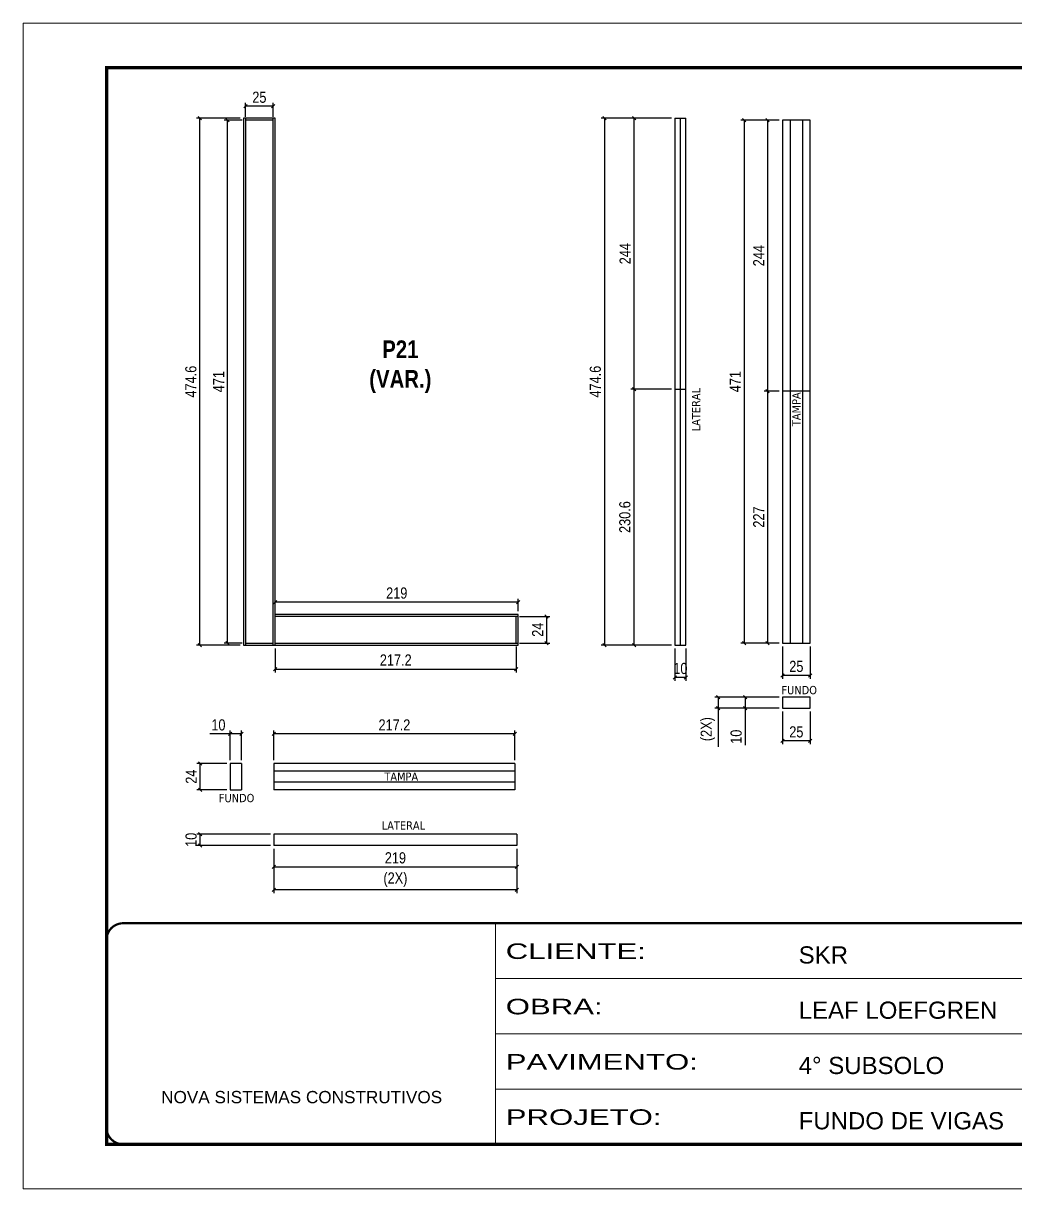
# Model space of a CAD drawing. Extents: x 1959 to 8212, y 239 to 4735.
# Drawn here: x 3557 to 4452, y 1388 to 2438 of the extents above; entities that cross this region are included whole.
import ezdxf

# ---------------------------------------------------------------- set-up
doc = ezdxf.new("R2010")
doc.units = 0
doc.linetypes.add('CONTINUO', pattern=[0])
doc.linetypes.add('DASHED', pattern=[0.75, 0.5, -0.25])
for name, color, linetype in [('COTA', 241, 'Continuous'), ('F-PILARES-S', 170, 'Continuous'), ('NOMENCLATURA', 7, 'Continuous'), ('Painéis', 200, 'Continuous'), ('SARR_2.2x10', 60, 'Continuous'), ('SARR_2.2x7', 40, 'Continuous'), ('texto', 7, 'Continuous')]:
    doc.layers.add(name, color=color, linetype=linetype)
doc.layers.add('Folhas', color=255, linetype='Continuous', lineweight=9)
doc.layers.add('SARRAFO DE PRESSAO', color=251, linetype='DASHED', lineweight=9)
doc.styles.add('ARIAL', font='arial.ttf')
doc.styles.add('COTA TECNICA', font='techl___.ttf', dxfattribs={"height": 10})
doc.styles.add('ROMANC', font='techb___.ttf', dxfattribs={"height": 2.5})
doc.styles.get("Standard").update_dxf_attribs({"font": 'arial.ttf'})
doc.styles.add('Tecnologia', font='')
doc.styles.get('Tecnologia').set_extended_font_data('Forgotten Futurist')
doc.dimstyles.new('PAINEL', dxfattribs={"dimtxt": 10, "dimasz": 3, "dimexe": 3, "dimexo": 3, "dimgap": 3, "dimtad": 1, "dimdec": 1, "dimzin": 12, "dimdsep": 46, "dimtxsty": 'COTA TECNICA', "dimblk1": 'OBLIQUE', "dimblk2": 'OBLIQUE', "dimsah": 1, "dimcen": 0.9, "dimclrd": 4, "dimclre": 4, "dimclrt": 240, "dimadec": 1, "dimazin": 3, "dimtfac": 1, "dimtdec": 1, "dimtmove": 0, "dimatfit": 3, "dimfxl": 1, "dimtolj": 1, "dimtzin": 12, "dimarcsym": 0})

# ---------------------------------------------------------------- blocks, each defined once
blk = doc.blocks.new('9999999999')
at = {"color": 30, "linetype": 'CONTINUO'}
for p, q in [((98564.6, 34230.2), (98564.6, 34429.4)), ((98564.6, 34379.6), (99584, 34379.6)), ((98564.6, 34329.8), (99488, 34329.8)), ((98564.6, 34280), (99488, 34280))]:
    blk.add_line(p, q, dxfattribs=at)
at = {"color": 30, "linetype": 'CONTINUO', "const_width": 2}
blk.add_lwpolyline([(99584, 34230.2), (99584, 34414.4, 0.414214), (99569, 34429.4), (98229, 34429.4, 0.414214), (98214, 34414.4), (98214, 34245.2, 0.414214), (98229, 34230.2), (99584, 34230.2)], format="xyb", dxfattribs=at)
at = {"layer": 'Folhas'}
blk.add_lwpolyline([(98139, 34190.2), (99624, 34190.2), (99624, 35240.2), (98139, 35240.2)], close=True, dxfattribs=at)
at = {"layer": 'Folhas', "color": 30, "const_width": 3}
blk.add_lwpolyline([(98214, 34230.2), (99584, 34230.2), (99584, 35200.2), (98214, 35200.2)], close=True, dxfattribs=at)
at = {"color": 7, "linetype": 'Continuous', "ltscale": 5, "style": 'ARIAL'}
for s, height, p in [('SKR', 15.48, (98837.7, 34393.1)), ('LEAF LOEFGREN', 15.483, (98837.7, 34343.3)), ('4° SUBSOLO', 15.48, (98837.7, 34293.5)), ('NOVA SISTEMAS CONSTRUTIVOS', 11.059, (98263.2, 34267.2)), ('FUNDO DE VIGAS', 15.483, (98837.7, 34243.7))]:
    blk.add_text(s, height=height, dxfattribs=at).set_placement(p)
at = {"layer": 'Folhas', "color": 7, "style": 'Tecnologia', "width": 1.5}
for s, p in [('CLIENTE:', (98573.7, 34397.2)), ('OBRA:', (98573.7, 34347.3)), ('PAVIMENTO:', (98573.7, 34297.5)), ('PROJETO:', (98573.7, 34247.7))]:
    blk.add_text(s, height=14, dxfattribs=at).set_placement(p)
blk = doc.blocks.new('_Oblique')
at = {"color": 0, "linetype": 'ByBlock', "lineweight": -2}
blk.add_line((-0.5, -0.5), (0.5, 0.5), dxfattribs=at)
blk = doc.blocks.new('*D381')
at = {"layer": 'COTA', "color": 4, "linetype": 'ByBlock', "lineweight": -2, "transparency": 16777216}
for p, q in [((3752.7, 2352.5), (3713.4, 2352.5)), ((3716.4, 1877.9), (3716.4, 2352.5)), ((3752.7, 1877.9), (3713.4, 1877.9))]:
    blk.add_line(p, q, dxfattribs=at)
at = {"layer": 'Defpoints', "color": 0, "linetype": 'ByBlock', "transparency": 16777216}
for p in [(3716.4, 2352.5), (3755.7, 2352.5), (3755.7, 1877.9)]:
    blk.add_point(p, dxfattribs=at)
at = {"layer": 'COTA', "color": 4, "linetype": 'ByBlock', "lineweight": -2, "transparency": 16777216, "xscale": 3, "yscale": 3, "zscale": 3}
for p, rotation in [((3716.4, 2352.5), 90), ((3716.4, 1877.9), 270)]:
    blk.add_blockref('_Oblique', p, dxfattribs=dict(at, rotation=rotation))
at = {"layer": 'COTA', "color": 240, "linetype": 'ByBlock', "transparency": 16777216, "insert": (3708.3, 2115.2), "char_height": 10, "attachment_point": 5, "rotation": 90, "style": 'COTA TECNICA'}
blk.add_mtext('\\A1;474.6', dxfattribs=at)
blk = doc.blocks.new('*D382')
at = {"layer": 'COTA', "color": 4, "linetype": 'ByBlock', "lineweight": -2, "transparency": 16777216}
for p, q in [((3754.5, 2350.7), (3738.3, 2350.7)), ((3741.3, 1879.7), (3741.3, 2350.7)), ((3754.5, 1879.7), (3738.3, 1879.7))]:
    blk.add_line(p, q, dxfattribs=at)
at = {"layer": 'Defpoints', "color": 0, "linetype": 'ByBlock', "transparency": 16777216}
for p in [(3741.3, 2350.7), (3757.5, 2350.7), (3757.5, 1879.7)]:
    blk.add_point(p, dxfattribs=at)
at = {"layer": 'COTA', "color": 4, "linetype": 'ByBlock', "lineweight": -2, "transparency": 16777216, "xscale": 3, "yscale": 3, "zscale": 3}
for p, rotation in [((3741.3, 2350.7), 90), ((3741.3, 1879.7), 270)]:
    blk.add_blockref('_Oblique', p, dxfattribs=dict(at, rotation=rotation))
at = {"layer": 'COTA', "color": 240, "linetype": 'ByBlock', "transparency": 16777216, "insert": (3733.3, 2115.2), "char_height": 10, "attachment_point": 5, "rotation": 90, "style": 'COTA TECNICA'}
blk.add_mtext('\\A1;471', dxfattribs=at)
blk = doc.blocks.new('*D383')
at = {"layer": 'COTA', "color": 4, "linetype": 'ByBlock', "lineweight": -2, "transparency": 16777216}
for p, q in [((3784.3, 1908.5), (3784.3, 1919.6)), ((4003.3, 1916.6), (3784.3, 1916.6)), ((4003.3, 1908.5), (4003.3, 1919.6))]:
    blk.add_line(p, q, dxfattribs=at)
at = {"layer": 'Defpoints', "color": 0, "linetype": 'ByBlock', "transparency": 16777216}
for p in [(3784.3, 1916.6), (3784.3, 1905.5), (4003.3, 1905.5)]:
    blk.add_point(p, dxfattribs=at)
at = {"layer": 'COTA', "color": 4, "linetype": 'ByBlock', "lineweight": -2, "transparency": 16777216, "xscale": 3, "yscale": 3, "zscale": 3, "rotation": 180}
blk.add_blockref('_Oblique', (3784.3, 1916.6), dxfattribs=at)
at = {"layer": 'COTA', "color": 4, "linetype": 'ByBlock', "lineweight": -2, "transparency": 16777216, "xscale": 3, "yscale": 3, "zscale": 3}
blk.add_blockref('_Oblique', (4003.3, 1916.6), dxfattribs=at)
at = {"layer": 'COTA', "color": 240, "linetype": 'ByBlock', "transparency": 16777216, "insert": (3893.8, 1924.7), "char_height": 10, "attachment_point": 5, "style": 'COTA TECNICA'}
blk.add_mtext('\\A1;219', dxfattribs=at)
blk = doc.blocks.new('*D384')
at = {"layer": 'COTA', "color": 4, "linetype": 'ByBlock', "lineweight": -2, "transparency": 16777216}
for p, q in [((3784.3, 1874.9), (3784.3, 1853.3)), ((4001.5, 1876.7), (4001.5, 1853.3)), ((3784.3, 1856.3), (4001.5, 1856.3))]:
    blk.add_line(p, q, dxfattribs=at)
at = {"layer": 'Defpoints', "color": 0, "linetype": 'ByBlock', "transparency": 16777216}
for p in [(4001.5, 1879.7), (3784.3, 1877.9), (4001.5, 1856.3)]:
    blk.add_point(p, dxfattribs=at)
at = {"layer": 'COTA', "color": 4, "linetype": 'ByBlock', "lineweight": -2, "transparency": 16777216, "xscale": 3, "yscale": 3, "zscale": 3, "rotation": 180}
blk.add_blockref('_Oblique', (3784.3, 1856.3), dxfattribs=at)
at = {"layer": 'COTA', "color": 4, "linetype": 'ByBlock', "lineweight": -2, "transparency": 16777216, "xscale": 3, "yscale": 3, "zscale": 3}
blk.add_blockref('_Oblique', (4001.5, 1856.3), dxfattribs=at)
at = {"layer": 'COTA', "color": 240, "linetype": 'ByBlock', "transparency": 16777216, "insert": (3892.9, 1864.4), "char_height": 10, "attachment_point": 5, "style": 'COTA TECNICA'}
blk.add_mtext('\\A1;217.2', dxfattribs=at)
blk = doc.blocks.new('*D385')
at = {"layer": 'COTA', "color": 4, "linetype": 'ByBlock', "lineweight": -2, "transparency": 16777216}
for p, q in [((4004.5, 1903.7), (4031.8, 1903.7)), ((4028.8, 1903.7), (4028.8, 1879.7)), ((4004.5, 1879.7), (4031.8, 1879.7))]:
    blk.add_line(p, q, dxfattribs=at)
at = {"layer": 'Defpoints', "color": 0, "linetype": 'ByBlock', "transparency": 16777216}
for p in [(4001.5, 1903.7), (4001.5, 1879.7), (4028.8, 1879.7)]:
    blk.add_point(p, dxfattribs=at)
at = {"layer": 'COTA', "color": 4, "linetype": 'ByBlock', "lineweight": -2, "transparency": 16777216, "xscale": 3, "yscale": 3, "zscale": 3}
for p, rotation in [((4028.8, 1903.7), 90), ((4028.8, 1879.7), 270)]:
    blk.add_blockref('_Oblique', p, dxfattribs=dict(at, rotation=rotation))
at = {"layer": 'COTA', "color": 240, "linetype": 'ByBlock', "transparency": 16777216, "insert": (4020.8, 1891.7), "char_height": 10, "attachment_point": 5, "rotation": 90, "style": 'COTA TECNICA'}
blk.add_mtext('\\A1;24', dxfattribs=at)
blk = doc.blocks.new('*D386')
at = {"layer": 'COTA', "color": 4, "linetype": 'ByBlock', "lineweight": -2, "transparency": 16777216}
for p, q in [((3757.5, 2353.7), (3757.5, 2366.3)), ((3782.5, 2363.3), (3757.5, 2363.3)), ((3782.5, 2353.7), (3782.5, 2366.3))]:
    blk.add_line(p, q, dxfattribs=at)
at = {"layer": 'Defpoints', "color": 0, "linetype": 'ByBlock', "transparency": 16777216}
for p in [(3757.5, 2363.3), (3757.5, 2350.7), (3782.5, 2350.7)]:
    blk.add_point(p, dxfattribs=at)
at = {"layer": 'COTA', "color": 4, "linetype": 'ByBlock', "lineweight": -2, "transparency": 16777216, "xscale": 3, "yscale": 3, "zscale": 3, "rotation": 180}
blk.add_blockref('_Oblique', (3757.5, 2363.3), dxfattribs=at)
at = {"layer": 'COTA', "color": 4, "linetype": 'ByBlock', "lineweight": -2, "transparency": 16777216, "xscale": 3, "yscale": 3, "zscale": 3}
blk.add_blockref('_Oblique', (3782.5, 2363.3), dxfattribs=at)
at = {"layer": 'COTA', "color": 240, "linetype": 'ByBlock', "transparency": 16777216, "insert": (3770, 2371.4), "char_height": 10, "attachment_point": 5, "style": 'COTA TECNICA'}
blk.add_mtext('\\A1;25', dxfattribs=at)
blk = doc.blocks.new('*D387')
at = {"layer": 'COTA', "color": 4, "linetype": 'ByBlock', "lineweight": -2, "transparency": 16777216}
for p, q in [((4144.4, 1874.9), (4144.4, 1845.6)), ((4154.4, 1874.9), (4154.4, 1845.6)), ((4154.4, 1848.6), (4144.4, 1848.6))]:
    blk.add_line(p, q, dxfattribs=at)
at = {"layer": 'Defpoints', "color": 0, "linetype": 'ByBlock', "transparency": 16777216}
for p in [(4144.4, 1877.9), (4154.4, 1877.9), (4144.4, 1848.6)]:
    blk.add_point(p, dxfattribs=at)
at = {"layer": 'COTA', "color": 4, "linetype": 'ByBlock', "lineweight": -2, "transparency": 16777216, "xscale": 3, "yscale": 3, "zscale": 3, "rotation": 180}
blk.add_blockref('_Oblique', (4144.4, 1848.6), dxfattribs=at)
at = {"layer": 'COTA', "color": 4, "linetype": 'ByBlock', "lineweight": -2, "transparency": 16777216, "xscale": 3, "yscale": 3, "zscale": 3}
blk.add_blockref('_Oblique', (4154.4, 1848.6), dxfattribs=at)
at = {"layer": 'COTA', "color": 240, "linetype": 'ByBlock', "transparency": 16777216, "insert": (4149.4, 1856.7), "char_height": 10, "attachment_point": 5, "style": 'COTA TECNICA'}
blk.add_mtext('\\A1;10', dxfattribs=at)
blk = doc.blocks.new('*D388')
at = {"layer": 'COTA', "color": 4, "linetype": 'ByBlock', "lineweight": -2, "transparency": 16777216}
for p, q in [((4241.4, 1817.9), (4241.4, 1788.5)), ((4266.4, 1817.9), (4266.4, 1788.5)), ((4266.4, 1791.5), (4241.4, 1791.5))]:
    blk.add_line(p, q, dxfattribs=at)
at = {"layer": 'Defpoints', "color": 0, "linetype": 'ByBlock', "transparency": 16777216}
for p in [(4241.4, 1820.9), (4266.4, 1820.9), (4241.4, 1791.5)]:
    blk.add_point(p, dxfattribs=at)
at = {"layer": 'COTA', "color": 4, "linetype": 'ByBlock', "lineweight": -2, "transparency": 16777216, "xscale": 3, "yscale": 3, "zscale": 3, "rotation": 180}
blk.add_blockref('_Oblique', (4241.4, 1791.5), dxfattribs=at)
at = {"layer": 'COTA', "color": 4, "linetype": 'ByBlock', "lineweight": -2, "transparency": 16777216, "xscale": 3, "yscale": 3, "zscale": 3}
blk.add_blockref('_Oblique', (4266.4, 1791.5), dxfattribs=at)
at = {"layer": 'COTA', "color": 240, "linetype": 'ByBlock', "transparency": 16777216, "insert": (4253.9, 1799.6), "char_height": 10, "attachment_point": 5, "style": 'COTA TECNICA'}
blk.add_mtext('\\A1;25', dxfattribs=at)
blk = doc.blocks.new('*D389')
at = {"layer": 'COTA', "color": 4, "linetype": 'ByBlock', "lineweight": -2, "transparency": 16777216}
for p, q in [((4241.4, 1876.7), (4241.4, 1847.4)), ((4266.4, 1876.7), (4266.4, 1847.4)), ((4266.4, 1850.4), (4241.4, 1850.4))]:
    blk.add_line(p, q, dxfattribs=at)
at = {"layer": 'Defpoints', "color": 0, "linetype": 'ByBlock', "transparency": 16777216}
for p in [(4241.4, 1879.7), (4266.4, 1879.7), (4241.4, 1850.4)]:
    blk.add_point(p, dxfattribs=at)
at = {"layer": 'COTA', "color": 4, "linetype": 'ByBlock', "lineweight": -2, "transparency": 16777216, "xscale": 3, "yscale": 3, "zscale": 3, "rotation": 180}
blk.add_blockref('_Oblique', (4241.4, 1850.4), dxfattribs=at)
at = {"layer": 'COTA', "color": 4, "linetype": 'ByBlock', "lineweight": -2, "transparency": 16777216, "xscale": 3, "yscale": 3, "zscale": 3}
blk.add_blockref('_Oblique', (4266.4, 1850.4), dxfattribs=at)
at = {"layer": 'COTA', "color": 240, "linetype": 'ByBlock', "transparency": 16777216, "insert": (4253.9, 1858.6), "char_height": 10, "attachment_point": 5, "style": 'COTA TECNICA'}
blk.add_mtext('\\A1;25', dxfattribs=at)
blk = doc.blocks.new('*D390')
at = {"layer": 'COTA', "color": 4, "linetype": 'ByBlock', "lineweight": -2, "transparency": 16777216}
for p, q in [((4238.4, 1830.9), (4204.9, 1830.9)), ((4207.9, 1830.9), (4207.9, 1820.9)), ((4238.4, 1820.9), (4204.9, 1820.9)), ((4207.9, 1820.9), (4207.9, 1787.6))]:
    blk.add_line(p, q, dxfattribs=at)
at = {"layer": 'Defpoints', "color": 0, "linetype": 'ByBlock', "transparency": 16777216}
for p in [(4207.9, 1830.9), (4241.4, 1830.9), (4241.4, 1820.9)]:
    blk.add_point(p, dxfattribs=at)
at = {"layer": 'COTA', "color": 4, "linetype": 'ByBlock', "lineweight": -2, "transparency": 16777216, "xscale": 3, "yscale": 3, "zscale": 3}
for p, rotation in [((4207.9, 1830.9), 90), ((4207.9, 1820.9), 270)]:
    blk.add_blockref('_Oblique', p, dxfattribs=dict(at, rotation=rotation))
at = {"layer": 'COTA', "color": 240, "linetype": 'ByBlock', "transparency": 16777216, "insert": (4199.7, 1795.3), "char_height": 10, "attachment_point": 5, "rotation": 90, "style": 'COTA TECNICA'}
blk.add_mtext('\\A1;10', dxfattribs=at)
blk = doc.blocks.new('*D391')
at = {"layer": 'COTA', "color": 4, "linetype": 'ByBlock', "lineweight": -2, "transparency": 16777216}
for p, q in [((4238.4, 1830.9), (4180.5, 1830.9)), ((4183.5, 1830.9), (4183.5, 1820.9)), ((4238.4, 1820.9), (4180.5, 1820.9)), ((4183.5, 1820.9), (4183.5, 1786.2))]:
    blk.add_line(p, q, dxfattribs=at)
at = {"layer": 'Defpoints', "color": 0, "linetype": 'ByBlock', "transparency": 16777216}
for p in [(4241.4, 1830.9), (4183.5, 1820.9), (4241.4, 1820.9)]:
    blk.add_point(p, dxfattribs=at)
at = {"layer": 'COTA', "color": 4, "linetype": 'ByBlock', "lineweight": -2, "transparency": 16777216, "xscale": 3, "yscale": 3, "zscale": 3}
for p, rotation in [((4183.5, 1830.9), 90), ((4183.5, 1820.9), 270)]:
    blk.add_blockref('_Oblique', p, dxfattribs=dict(at, rotation=rotation))
at = {"layer": 'COTA', "color": 240, "linetype": 'ByBlock', "transparency": 16777216, "insert": (4174.2, 1802.1), "char_height": 10, "attachment_point": 5, "rotation": 90, "style": 'COTA TECNICA'}
blk.add_mtext('\\A1;(2X)', dxfattribs=at)
blk = doc.blocks.new('*D392')
at = {"layer": 'COTA', "color": 4, "linetype": 'ByBlock', "lineweight": -2, "transparency": 16777216}
for p, q in [((4238.4, 2350.7), (4203.9, 2350.7)), ((4206.9, 2350.7), (4206.9, 1879.7)), ((4238.4, 1879.7), (4203.9, 1879.7))]:
    blk.add_line(p, q, dxfattribs=at)
at = {"layer": 'Defpoints', "color": 0, "linetype": 'ByBlock', "transparency": 16777216}
for p in [(4241.4, 2350.7), (4206.9, 1879.7), (4241.4, 1879.7)]:
    blk.add_point(p, dxfattribs=at)
at = {"layer": 'COTA', "color": 4, "linetype": 'ByBlock', "lineweight": -2, "transparency": 16777216, "xscale": 3, "yscale": 3, "zscale": 3}
for p, rotation in [((4206.9, 2350.7), 90), ((4206.9, 1879.7), 270)]:
    blk.add_blockref('_Oblique', p, dxfattribs=dict(at, rotation=rotation))
at = {"layer": 'COTA', "color": 240, "linetype": 'ByBlock', "transparency": 16777216, "insert": (4198.8, 2115.2), "char_height": 10, "attachment_point": 5, "rotation": 90, "style": 'COTA TECNICA'}
blk.add_mtext('\\A1;471', dxfattribs=at)
blk = doc.blocks.new('*D393')
at = {"layer": 'COTA', "color": 4, "linetype": 'ByBlock', "lineweight": -2, "transparency": 16777216}
for p, q in [((4141.4, 2352.5), (4077.9, 2352.5)), ((4080.9, 2352.5), (4080.9, 1877.9)), ((4141.4, 1877.9), (4077.9, 1877.9))]:
    blk.add_line(p, q, dxfattribs=at)
at = {"layer": 'Defpoints', "color": 0, "linetype": 'ByBlock', "transparency": 16777216}
for p in [(4144.4, 2352.5), (4080.9, 1877.9), (4144.4, 1877.9)]:
    blk.add_point(p, dxfattribs=at)
at = {"layer": 'COTA', "color": 4, "linetype": 'ByBlock', "lineweight": -2, "transparency": 16777216, "xscale": 3, "yscale": 3, "zscale": 3}
for p, rotation in [((4080.9, 2352.5), 90), ((4080.9, 1877.9), 270)]:
    blk.add_blockref('_Oblique', p, dxfattribs=dict(at, rotation=rotation))
at = {"layer": 'COTA', "color": 240, "linetype": 'ByBlock', "transparency": 16777216, "insert": (4072.8, 2115.2), "char_height": 10, "attachment_point": 5, "rotation": 90, "style": 'COTA TECNICA'}
blk.add_mtext('\\A1;474.6', dxfattribs=at)
blk = doc.blocks.new('*D475')
at = {"layer": 'COTA', "color": 4, "linetype": 'ByBlock', "lineweight": -2, "transparency": 16777216}
for p, q in [((4141.4, 2108.5), (4104.7, 2108.5)), ((4107.7, 1877.9), (4107.7, 2108.5)), ((4141.4, 1877.9), (4104.7, 1877.9))]:
    blk.add_line(p, q, dxfattribs=at)
at = {"layer": 'Defpoints', "color": 0, "linetype": 'ByBlock', "transparency": 16777216}
for p in [(4107.7, 2108.5), (4144.4, 2108.5), (4144.4, 1877.9)]:
    blk.add_point(p, dxfattribs=at)
at = {"layer": 'COTA', "color": 4, "linetype": 'ByBlock', "lineweight": -2, "transparency": 16777216, "xscale": 3, "yscale": 3, "zscale": 3}
for p, rotation in [((4107.7, 2108.5), 90), ((4107.7, 1877.9), 270)]:
    blk.add_blockref('_Oblique', p, dxfattribs=dict(at, rotation=rotation))
at = {"layer": 'COTA', "color": 240, "linetype": 'ByBlock', "transparency": 16777216, "insert": (4099.4, 1993.2), "char_height": 10, "attachment_point": 5, "rotation": 90, "style": 'COTA TECNICA'}
blk.add_mtext('\\A1;230.6', dxfattribs=at)
blk = doc.blocks.new('*D476')
at = {"layer": 'COTA', "color": 4, "linetype": 'ByBlock', "lineweight": -2, "transparency": 16777216}
for p, q in [((4141.4, 2352.5), (4104.7, 2352.5)), ((4107.7, 2108.5), (4107.7, 2352.5)), ((4141.4, 2108.5), (4104.7, 2108.5))]:
    blk.add_line(p, q, dxfattribs=at)
at = {"layer": 'Defpoints', "color": 0, "linetype": 'ByBlock', "transparency": 16777216}
for p in [(4107.7, 2352.5), (4144.4, 2352.5), (4144.4, 2108.5)]:
    blk.add_point(p, dxfattribs=at)
at = {"layer": 'COTA', "color": 4, "linetype": 'ByBlock', "lineweight": -2, "transparency": 16777216, "xscale": 3, "yscale": 3, "zscale": 3}
for p, rotation in [((4107.7, 2352.5), 90), ((4107.7, 2108.5), 270)]:
    blk.add_blockref('_Oblique', p, dxfattribs=dict(at, rotation=rotation))
at = {"layer": 'COTA', "color": 240, "linetype": 'ByBlock', "transparency": 16777216, "insert": (4099.6, 2230.5), "char_height": 10, "attachment_point": 5, "rotation": 90, "style": 'COTA TECNICA'}
blk.add_mtext('\\A1;244', dxfattribs=at)
blk = doc.blocks.new('*D477')
at = {"layer": 'COTA', "color": 4, "linetype": 'ByBlock', "lineweight": -2, "transparency": 16777216}
for p, q in [((4238.4, 2350.7), (4225, 2350.7)), ((4228, 2350.7), (4228, 2106.7)), ((4238.4, 2106.7), (4225, 2106.7))]:
    blk.add_line(p, q, dxfattribs=at)
at = {"layer": 'Defpoints', "color": 0, "linetype": 'ByBlock', "transparency": 16777216}
for p in [(4241.4, 2350.7), (4228, 2106.7), (4241.4, 2106.7)]:
    blk.add_point(p, dxfattribs=at)
at = {"layer": 'COTA', "color": 4, "linetype": 'ByBlock', "lineweight": -2, "transparency": 16777216, "xscale": 3, "yscale": 3, "zscale": 3}
for p, rotation in [((4228, 2350.7), 90), ((4228, 2106.7), 270)]:
    blk.add_blockref('_Oblique', p, dxfattribs=dict(at, rotation=rotation))
at = {"layer": 'COTA', "color": 240, "linetype": 'ByBlock', "transparency": 16777216, "insert": (4220, 2228.7), "char_height": 10, "attachment_point": 5, "rotation": 90, "style": 'COTA TECNICA'}
blk.add_mtext('\\A1;244', dxfattribs=at)
blk = doc.blocks.new('*D478')
at = {"layer": 'COTA', "color": 4, "linetype": 'ByBlock', "lineweight": -2, "transparency": 16777216}
for p, q in [((4238.4, 2106.7), (4225, 2106.7)), ((4228, 2106.7), (4228, 1879.7)), ((4238.4, 1879.7), (4225, 1879.7))]:
    blk.add_line(p, q, dxfattribs=at)
at = {"layer": 'Defpoints', "color": 0, "linetype": 'ByBlock', "transparency": 16777216}
for p in [(4241.4, 2106.7), (4228, 1879.7), (4241.4, 1879.7)]:
    blk.add_point(p, dxfattribs=at)
at = {"layer": 'COTA', "color": 4, "linetype": 'ByBlock', "lineweight": -2, "transparency": 16777216, "xscale": 3, "yscale": 3, "zscale": 3}
for p, rotation in [((4228, 2106.7), 90), ((4228, 1879.7), 270)]:
    blk.add_blockref('_Oblique', p, dxfattribs=dict(at, rotation=rotation))
at = {"layer": 'COTA', "color": 240, "linetype": 'ByBlock', "transparency": 16777216, "insert": (4220, 1993.2), "char_height": 10, "attachment_point": 5, "rotation": 90, "style": 'COTA TECNICA'}
blk.add_mtext('\\A1;227', dxfattribs=at)
blk = doc.blocks.new('*D479')
at = {"layer": 'COTA', "color": 4, "linetype": 'ByBlock', "lineweight": -2, "transparency": 16777216}
for p, q in [((3783, 1774.3), (3783, 1800.8)), ((4000.3, 1797.8), (3783, 1797.8)), ((4000.3, 1774.3), (4000.3, 1800.8))]:
    blk.add_line(p, q, dxfattribs=at)
at = {"layer": 'Defpoints', "color": 0, "linetype": 'ByBlock', "transparency": 16777216}
for p in [(3783, 1797.8), (3783, 1771.3), (4000.3, 1771.3)]:
    blk.add_point(p, dxfattribs=at)
at = {"layer": 'COTA', "color": 4, "linetype": 'ByBlock', "lineweight": -2, "transparency": 16777216, "xscale": 3, "yscale": 3, "zscale": 3, "rotation": 180}
blk.add_blockref('_Oblique', (3783, 1797.8), dxfattribs=at)
at = {"layer": 'COTA', "color": 4, "linetype": 'ByBlock', "lineweight": -2, "transparency": 16777216, "xscale": 3, "yscale": 3, "zscale": 3}
blk.add_blockref('_Oblique', (4000.3, 1797.8), dxfattribs=at)
at = {"layer": 'COTA', "color": 240, "linetype": 'ByBlock', "transparency": 16777216, "insert": (3891.7, 1805.9), "char_height": 10, "attachment_point": 5, "style": 'COTA TECNICA'}
blk.add_mtext('\\A1;217.2', dxfattribs=at)
blk = doc.blocks.new('*D480')
at = {"layer": 'COTA', "color": 4, "linetype": 'ByBlock', "lineweight": -2, "transparency": 16777216}
for p, q in [((3740.8, 1771.3), (3713.6, 1771.3)), ((3716.6, 1747.3), (3716.6, 1771.3)), ((3740.8, 1747.3), (3713.6, 1747.3))]:
    blk.add_line(p, q, dxfattribs=at)
at = {"layer": 'Defpoints', "color": 0, "linetype": 'ByBlock', "transparency": 16777216}
for p in [(3716.6, 1771.3), (3743.8, 1771.3), (3743.8, 1747.3)]:
    blk.add_point(p, dxfattribs=at)
at = {"layer": 'COTA', "color": 4, "linetype": 'ByBlock', "lineweight": -2, "transparency": 16777216, "xscale": 3, "yscale": 3, "zscale": 3}
for p, rotation in [((3716.6, 1771.3), 90), ((3716.6, 1747.3), 270)]:
    blk.add_blockref('_Oblique', p, dxfattribs=dict(at, rotation=rotation))
at = {"layer": 'COTA', "color": 240, "linetype": 'ByBlock', "transparency": 16777216, "insert": (3708.6, 1759.3), "char_height": 10, "attachment_point": 5, "rotation": 90, "style": 'COTA TECNICA'}
blk.add_mtext('\\A1;24', dxfattribs=at)
blk = doc.blocks.new('*D481')
at = {"layer": 'COTA', "color": 4, "linetype": 'ByBlock', "lineweight": -2, "transparency": 16777216}
for p, q in [((3743.8, 1797.8), (3725.4, 1797.8)), ((3743.8, 1774.3), (3743.8, 1800.8)), ((3753.8, 1797.8), (3743.8, 1797.8)), ((3753.8, 1774.3), (3753.8, 1800.8))]:
    blk.add_line(p, q, dxfattribs=at)
at = {"layer": 'Defpoints', "color": 0, "linetype": 'ByBlock', "transparency": 16777216}
for p in [(3743.8, 1797.8), (3743.8, 1771.3), (3753.8, 1771.3)]:
    blk.add_point(p, dxfattribs=at)
at = {"layer": 'COTA', "color": 4, "linetype": 'ByBlock', "lineweight": -2, "transparency": 16777216, "xscale": 3, "yscale": 3, "zscale": 3, "rotation": 180}
blk.add_blockref('_Oblique', (3743.8, 1797.8), dxfattribs=at)
at = {"layer": 'COTA', "color": 4, "linetype": 'ByBlock', "lineweight": -2, "transparency": 16777216, "xscale": 3, "yscale": 3, "zscale": 3}
blk.add_blockref('_Oblique', (3753.8, 1797.8), dxfattribs=at)
at = {"layer": 'COTA', "color": 240, "linetype": 'ByBlock', "transparency": 16777216, "insert": (3733.1, 1805.9), "char_height": 10, "attachment_point": 5, "style": 'COTA TECNICA'}
blk.add_mtext('\\A1;10', dxfattribs=at)
blk = doc.blocks.new('*D482')
at = {"layer": 'COTA', "color": 4, "linetype": 'ByBlock', "lineweight": -2, "transparency": 16777216}
for p, q in [((3783, 1694.4), (3783, 1675)), ((4002.1, 1694.4), (4002.1, 1675)), ((3783, 1678), (4002.1, 1678))]:
    blk.add_line(p, q, dxfattribs=at)
at = {"layer": 'Defpoints', "color": 0, "linetype": 'ByBlock', "transparency": 16777216}
for p in [(3783, 1697.4), (4002.1, 1697.4), (4002.1, 1678)]:
    blk.add_point(p, dxfattribs=at)
at = {"layer": 'COTA', "color": 4, "linetype": 'ByBlock', "lineweight": -2, "transparency": 16777216, "xscale": 3, "yscale": 3, "zscale": 3, "rotation": 180}
blk.add_blockref('_Oblique', (3783, 1678), dxfattribs=at)
at = {"layer": 'COTA', "color": 4, "linetype": 'ByBlock', "lineweight": -2, "transparency": 16777216, "xscale": 3, "yscale": 3, "zscale": 3}
blk.add_blockref('_Oblique', (4002.1, 1678), dxfattribs=at)
at = {"layer": 'COTA', "color": 240, "linetype": 'ByBlock', "transparency": 16777216, "insert": (3892.6, 1686.1), "char_height": 10, "attachment_point": 5, "style": 'COTA TECNICA'}
blk.add_mtext('\\A1;219', dxfattribs=at)
blk = doc.blocks.new('*D483')
at = {"layer": 'COTA', "color": 4, "linetype": 'ByBlock', "lineweight": -2, "transparency": 16777216}
for p, q in [((3780, 1707.4), (3713.6, 1707.4)), ((3716.6, 1697.4), (3716.6, 1707.4)), ((3780, 1697.4), (3713.6, 1697.4))]:
    blk.add_line(p, q, dxfattribs=at)
at = {"layer": 'Defpoints', "color": 0, "linetype": 'ByBlock', "transparency": 16777216}
for p in [(3716.6, 1707.4), (3783, 1707.4), (3783, 1697.4)]:
    blk.add_point(p, dxfattribs=at)
at = {"layer": 'COTA', "color": 4, "linetype": 'ByBlock', "lineweight": -2, "transparency": 16777216, "xscale": 3, "yscale": 3, "zscale": 3}
for p, rotation in [((3716.6, 1707.4), 90), ((3716.6, 1697.4), 270)]:
    blk.add_blockref('_Oblique', p, dxfattribs=dict(at, rotation=rotation))
at = {"layer": 'COTA', "color": 240, "linetype": 'ByBlock', "transparency": 16777216, "insert": (3708.5, 1702.4), "char_height": 10, "attachment_point": 5, "rotation": 90, "style": 'COTA TECNICA'}
blk.add_mtext('\\A1;10', dxfattribs=at)
blk = doc.blocks.new('*D484')
at = {"layer": 'COTA', "color": 4, "linetype": 'ByBlock', "lineweight": -2, "transparency": 16777216}
for p, q in [((3783, 1694.4), (3783, 1654.3)), ((4002.1, 1694.4), (4002.1, 1654.3)), ((4002.1, 1657.3), (3783, 1657.3))]:
    blk.add_line(p, q, dxfattribs=at)
at = {"layer": 'Defpoints', "color": 0, "linetype": 'ByBlock', "transparency": 16777216}
for p in [(3783, 1697.4), (4002.1, 1697.4), (3783, 1657.3)]:
    blk.add_point(p, dxfattribs=at)
at = {"layer": 'COTA', "color": 4, "linetype": 'ByBlock', "lineweight": -2, "transparency": 16777216, "xscale": 3, "yscale": 3, "zscale": 3, "rotation": 180}
blk.add_blockref('_Oblique', (3783, 1657.3), dxfattribs=at)
at = {"layer": 'COTA', "color": 4, "linetype": 'ByBlock', "lineweight": -2, "transparency": 16777216, "xscale": 3, "yscale": 3, "zscale": 3}
blk.add_blockref('_Oblique', (4002.1, 1657.3), dxfattribs=at)
at = {"layer": 'COTA', "color": 240, "linetype": 'ByBlock', "transparency": 16777216, "insert": (3892.6, 1666.5), "char_height": 10, "attachment_point": 5, "style": 'COTA TECNICA'}
blk.add_mtext('\\A1;(2X)', dxfattribs=at)

msp = doc.modelspace()

# ---------------------------------------------------------------- linework, layer by layer
at = {"layer": 'F-PILARES-S', "linetype": 'Continuous'}
for p, q in [((3784.34, 2352.52), (3755.74, 2352.52)), ((3755.74, 2352.52), (3755.74, 1877.92)), ((3757.54, 2352.52), (3757.54, 1877.92)), ((3782.54, 1877.92), (3782.54, 2352.52)), ((3784.34, 1877.92), (3784.34, 2352.52)), ((3782.54, 2350.72), (3757.54, 2350.72)), ((4003.34, 1905.52), (3784.34, 1905.52)), ((4003.34, 1903.72), (3784.34, 1903.72)), ((4001.54, 1879.72), (4001.54, 1903.72)), ((4003.34, 1877.92), (4003.34, 1905.52)), ((3757.54, 1879.72), (3782.54, 1879.72)), ((3784.34, 1879.72), (4003.34, 1879.72)), ((3755.74, 1877.92), (4003.34, 1877.92))]:
    msp.add_line(p, q, dxfattribs=at)
at = {"layer": 'Painéis'}
for p, q in [((4144.45, 2352.52), (4144.45, 1877.92)), ((4144.45, 2352.52), (4144.45, 1877.92)), ((4144.45, 2352.52), (4154.45, 2352.52)), ((4154.45, 1877.92), (4154.45, 2352.52)), ((4154.45, 1877.92), (4154.45, 2352.52)), ((4241.41, 2350.72), (4241.41, 1879.72)), ((4241.41, 2350.72), (4241.41, 1879.72)), ((4266.41, 2350.72), (4241.41, 2350.72)), ((4266.41, 1879.72), (4266.41, 2350.72)), ((4266.41, 1879.72), (4266.41, 2350.72)), ((4144.45, 2108.52), (4154.45, 2108.52)), ((4266.41, 2106.72), (4241.41, 2106.72)), ((4241.41, 1879.72), (4266.41, 1879.72)), ((4241.41, 1879.72), (4266.41, 1879.72)), ((4144.45, 1877.92), (4154.45, 1877.92)), ((4144.45, 1877.92), (4154.45, 1877.92)), ((4241.41, 1830.88), (4241.41, 1820.88)), ((4266.41, 1830.88), (4241.41, 1830.88)), ((4266.41, 1820.88), (4266.41, 1830.88)), ((4241.41, 1820.88), (4266.41, 1820.88)), ((3743.82, 1771.3), (3743.82, 1747.3)), ((3753.82, 1771.3), (3743.82, 1771.3)), ((3753.82, 1771.3), (3753.82, 1747.3)), ((4000.28, 1771.3), (3783.04, 1771.3)), ((4000.28, 1771.3), (3783.04, 1771.3)), ((3783.04, 1771.3), (3783.04, 1747.3)), ((4000.28, 1771.3), (4000.28, 1747.3)), ((3743.82, 1747.3), (3753.82, 1747.3)), ((4000.28, 1747.3), (3783.04, 1747.3)), ((4002.08, 1707.36), (3783.04, 1707.36)), ((3783.04, 1707.36), (3783.04, 1697.36)), ((4002.08, 1707.36), (4002.08, 1697.36)), ((4002.08, 1697.36), (3783.04, 1697.36))]:
    msp.add_line(p, q, dxfattribs=at)
msp.add_lwpolyline([(4266.41, 1830.88), (4241.41, 1830.88), (4241.41, 1820.88), (4266.41, 1820.88)], close=True, dxfattribs=at)
at = {"layer": 'SARR_2.2x10', "linetype": 'ByBlock'}
for p, q in [((4149.45, 2108.52), (4149.45, 2352.52)), ((4149.45, 1877.92), (4149.45, 2108.52))]:
    msp.add_line(p, q, dxfattribs=at)
at = {"layer": 'SARR_2.2x7'}
for p, q in [((4248.41, 2350.72), (4248.41, 2106.72)), ((4259.41, 2350.72), (4259.41, 2106.72)), ((4248.41, 2106.72), (4248.41, 1879.72)), ((4259.41, 2106.72), (4259.41, 1879.72)), ((4000.28, 1764.3), (3783.04, 1764.3)), ((4000.28, 1754.3), (3783.04, 1754.3))]:
    msp.add_line(p, q, dxfattribs=at)

# ---------------------------------------------------------------- block references
at = {"layer": 'SARRAFO DE PRESSAO', "color": 6, "linetype": 'ByBlock'}
msp.add_blockref('9999999999', (-94581.71, -32802.14), dxfattribs=at)

# ---------------------------------------------------------------- texts
at = {"layer": 'NOMENCLATURA', "insert": (3897.03, 2152.37), "char_height": 16, "attachment_point": 2, "style": 'ROMANC'}
msp.add_mtext_dynamic_manual_height_columns('P21   \\P(VAR.)', width=300.2766, gutter_width=1, heights=[0], dxfattribs=at)
at = {"layer": 'texto', "color": 0, "char_height": 7.5, "attachment_point": 5, "rotation": 90}
for s, insert in [('{\\fTahoma|b0|i0|c0|p34;\\C4;LATERAL}', (4163.53, 2089.97)), ('{\\fTahoma|b0|i0|c0|p34;\\C4;TAMPA}', (4253.9, 2090.34))]:
    msp.add_mtext(s, dxfattribs=dict(at, insert=insert))
at = {"layer": 'texto', "color": 0, "char_height": 7.5, "attachment_point": 5}
for s, insert in [('{\\fTahoma|b0|i0|c0|p34;\\C4;FUNDO}', (4256.48, 1837.23)), ('{\\fTahoma|b0|i0|c0|p34;\\C4;TAMPA}', (3897.85, 1759.3)), ('{\\fTahoma|b0|i0|c0|p34;\\C4;FUNDO}', (3749.47, 1739.97)), ('{\\fTahoma|b0|i0|c0|p34;\\C4;LATERAL}', (3899.79, 1715.3))]:
    msp.add_mtext(s, dxfattribs=dict(at, insert=insert))

# ---------------------------------------------------------------- dimensions: what is measured, and where the dimension line sits
at = {"layer": 'COTA', "linetype": 'ByBlock'}
for base, p1, p2, picture, middle in [((3757.54, 2363.34), (3782.54, 2350.72), (3757.54, 2350.72), '*D386', (3770.04, 2371.45)), ((3784.34, 1916.58), (4003.34, 1905.52), (3784.34, 1905.52), '*D383', (3893.84, 1924.67)), ((4001.54, 1856.34), (3784.34, 1877.92), (4001.54, 1879.72), '*D384', (3892.94, 1864.41)), ((4241.41, 1791.48), (4266.41, 1820.88), (4241.41, 1820.88), '*D388', (4253.91, 1799.59)), ((3743.82, 1797.83), (3753.82, 1771.3), (3743.82, 1771.3), '*D481', (3733.1, 1805.93)), ((3783.04, 1797.83), (4000.28, 1771.3), (3783.04, 1771.3), '*D479', (3891.66, 1805.9)), ((4002.08, 1678.04), (3783.04, 1697.36), (4002.08, 1697.36), '*D482', (3892.56, 1686.13))]:
    dim = msp.add_linear_dim(base=base, p1=p1, p2=p2, dimstyle='PAINEL', override={"dimarcsym": 2}, dxfattribs=at)
    dim.commit()
    dim.dimension.update_dxf_attribs({"geometry": picture, "text_midpoint": middle})
for base, p1, p2, angle, override, picture, middle in [((3716.41, 2352.52), (3755.74, 1877.92), (3755.74, 2352.52), 90, {"dimarcsym": 2}, '*D381', (3708.31, 2115.22)), ((3741.33, 2350.72), (3757.54, 1879.72), (3757.54, 2350.72), 90, {"dimarcsym": 2}, '*D382', (3733.26, 2115.22)), ((4080.87, 1877.92), (4144.45, 2352.52), (4144.45, 1877.92), 270, {"dimarcsym": 2}, '*D393', (4072.77, 2115.22)), ((4107.65, 2352.52), (4144.45, 2108.52), (4144.45, 2352.52), 90, {"dimtmove": 1, "dimarcsym": 2}, '*D476', (4099.58, 2230.52)), ((4206.89, 1879.72), (4241.41, 2350.72), (4241.41, 1879.72), 270, {"dimarcsym": 2}, '*D392', (4198.82, 2115.22)), ((4228.03, 2106.72), (4241.41, 2350.72), (4241.41, 2106.72), 90, {"dimarcsym": 2}, '*D477', (4219.96, 2228.72)), ((4107.65, 2108.52), (4144.45, 1877.92), (4144.45, 2108.52), 90, {"dimarcsym": 2}, '*D475', (4099.43, 1993.22)), ((4228.03, 1879.72), (4241.41, 2106.72), (4241.41, 1879.72), 90, {"dimtmove": 1, "dimarcsym": 2}, '*D478', (4219.96, 1993.22)), ((4028.84, 1879.72), (4001.54, 1903.72), (4001.54, 1879.72), 90, {"dimarcsym": 2}, '*D385', (4020.77, 1891.72)), ((3716.65, 1771.3), (3743.82, 1747.3), (3743.82, 1771.3), 270, {"dimarcsym": 2}, '*D480', (3708.57, 1759.3))]:
    dim = msp.add_linear_dim(base=base, p1=p1, p2=p2, angle=angle, dimstyle='PAINEL', override=override, dxfattribs=at)
    dim.commit()
    dim.dimension.update_dxf_attribs({"geometry": picture, "text_midpoint": middle})
for base, p1, p2, picture, middle in [((4241.41, 1850.45), (4266.41, 1879.72), (4241.41, 1879.72), '*D389', (4253.91, 1850.45)), ((4144.45, 1848.65), (4154.45, 1877.92), (4144.45, 1877.92), '*D387', (4149.45, 1848.65))]:
    dim = msp.add_linear_dim(base=base, p1=p1, p2=p2, dimstyle='PAINEL', override={"dimarcsym": 2}, dxfattribs=at)
    dim.commit()
    dim.dimension.update_dxf_attribs({"geometry": picture, "text_midpoint": middle, "dimtype": 160})
dim = msp.add_linear_dim(base=(4183.47, 1820.88), p1=(4241.41, 1830.88), p2=(4241.41, 1820.88), angle=270, text='(2X)', dimstyle='PAINEL', override={"dimarcsym": 2}, dxfattribs=at)
dim.commit()
dim.dimension.update_dxf_attribs({"geometry": '*D391', "text_midpoint": (4174.25, 1802.06)})
for base, p1, p2, picture, middle in [((4207.85, 1830.88), (4241.41, 1820.88), (4241.41, 1830.88), '*D390', (4207.85, 1795.27)), ((3716.65, 1707.36), (3783.04, 1697.36), (3783.04, 1707.36), '*D483', (3716.65, 1702.36))]:
    dim = msp.add_linear_dim(base=base, p1=p1, p2=p2, angle=270, dimstyle='PAINEL', override={"dimarcsym": 2}, dxfattribs=at)
    dim.commit()
    dim.dimension.update_dxf_attribs({"geometry": picture, "text_midpoint": middle, "dimtype": 160})
dim = msp.add_linear_dim(base=(3783.04, 1657.28), p1=(4002.08, 1697.36), p2=(3783.04, 1697.36), text='(2X)', dimstyle='PAINEL', override={"dimarcsym": 2}, dxfattribs=at)
dim.commit()
dim.dimension.update_dxf_attribs({"geometry": '*D484', "text_midpoint": (3892.56, 1666.5)})

doc.saveas('drawing.dxf')
